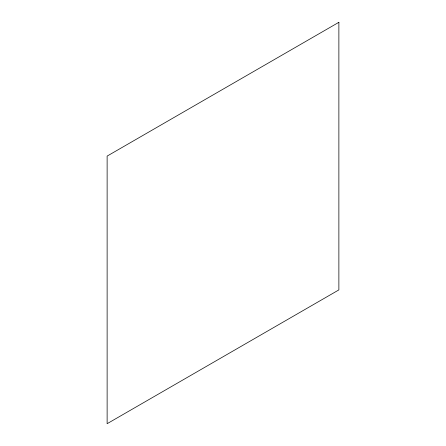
<?xml version="1.0" encoding="UTF-8"?>
<svg xmlns="http://www.w3.org/2000/svg" width="446" height="446" viewBox="0 0 446 446"><rect width="100%" height="100%" fill="white"/><g stroke="black" fill="none" stroke-linecap="round" stroke-linejoin="round"><path stroke-width="0.67" d="M338.876 22.3L107.124 156.1L107.124 423.7L338.876 289.9L338.876 22.3"/></g></svg>
